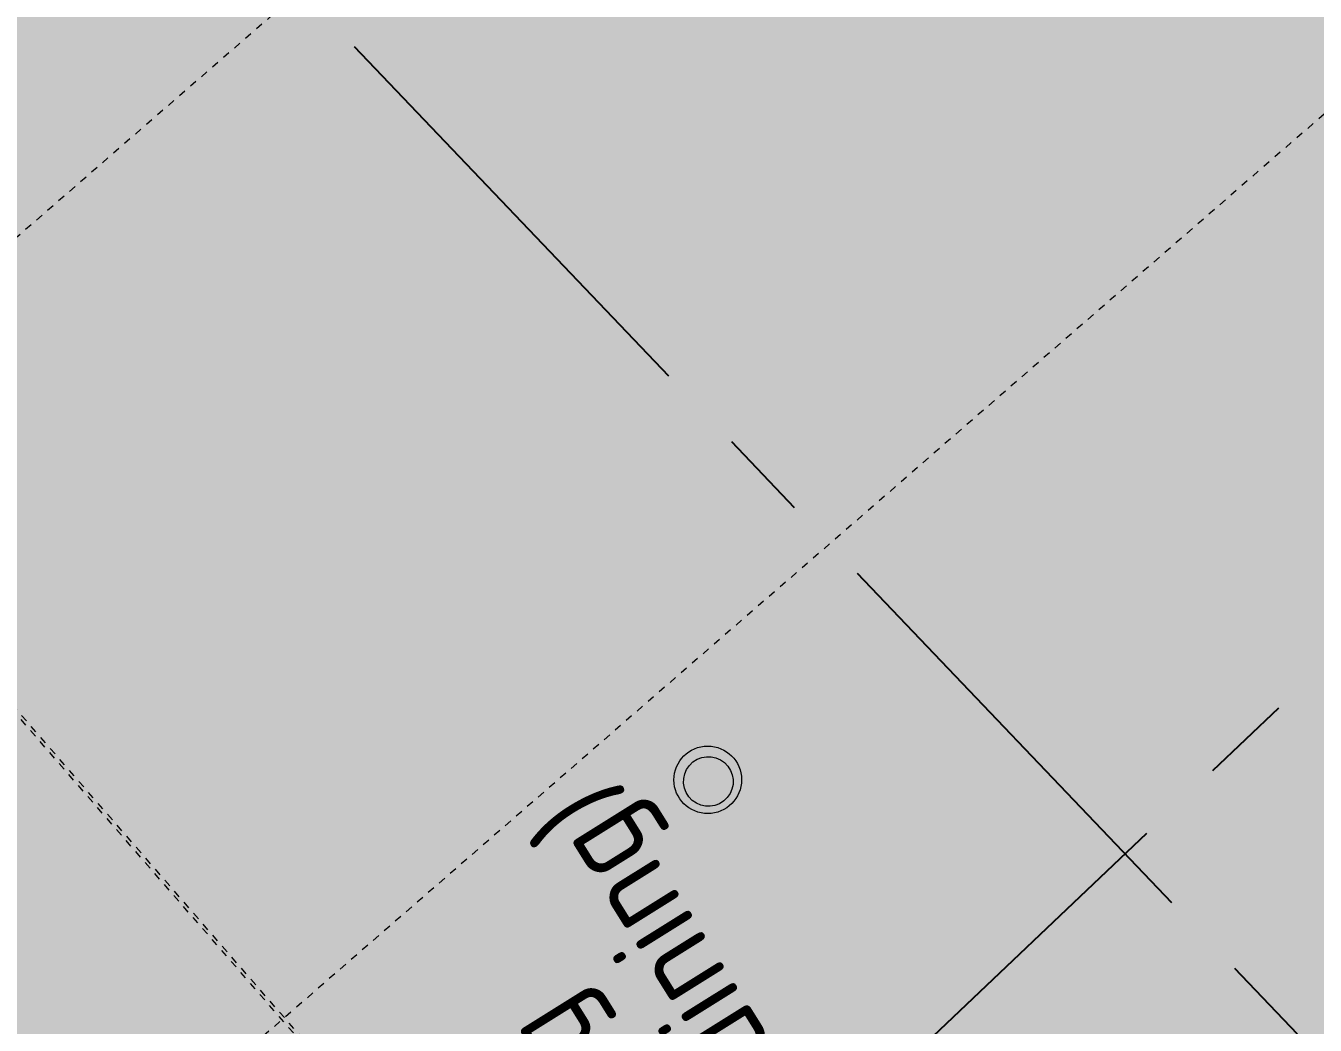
# Model space of a CAD drawing. Header units: metres. Extents: x 507649 to 508899, y 6966965 to 6967377.
# Drawn here: x 507765.81 to 507783.52, y 6967221.87 to 6967235.59 of the extents above; entities that cross this region are included whole.
import ezdxf

# ---------------------------------------------------------------- set-up
doc = ezdxf.new("R2010")
doc.units = ezdxf.units.M
for name, pattern in [('CENTER2', [10, 6.25, -1.25, 1.25, -1.25]), ('Grid Line', [2.1, 1.2, -0.3, 0.3, -0.3]), ('Overhead', [0.004, 0.0025, -0.0015])]:
    doc.linetypes.add(name, pattern=pattern)
doc.layers.add('A-FLOR-OVHD', color=252, linetype='Overhead', lineweight=5)
doc.layers.add('S_FEAT', color=252, linetype='Continuous', lineweight=0)
doc.layers.add('C_HATCH_PR_BUILDING', color=7, linetype='Continuous', true_color=0xffffff)
doc.layers.add('C_TEXT_2.5', color=7, linetype='Continuous')
doc.layers.add('G-ANNO-TEXT', color=47, linetype='Continuous', lineweight=5, plot=False)
doc.layers.add('S-GRID', color=47, linetype='Continuous', lineweight=5, plot=False)
doc.styles.add('Arial_1', font='ISOCP.shx', dxfattribs={"height": 360})

# ---------------------------------------------------------------- blocks, each defined once
blk = doc.blocks.new('XD_HATCH')
at = {"layer": 'C_HATCH_PR_BUILDING'}
h = blk.add_hatch(color=256, dxfattribs=at)
h.dxf.hatch_style = 1
h.paths.add_polyline_path([(507766.711, 6967255.442), (507736.522, 6967229.203), (507736.707, 6967228.989), (507736.687, 6967228.971), (507782.566, 6967176.226), (507795.661, 6967161.161), (507797.004, 6967162.328), (507817.315, 6967142.708), (507816.19, 6967141.318), (507902.111, 6967071.732), (507911.801, 6967083.72), (507919.918, 6967093.76), (507927.265, 6967102.833), (507888.211, 6967134.462), (507891.102, 6967138.268), (507841.624, 6967217.742), (507824.766, 6967203.095), (507829.311, 6967190.607), (507825.752, 6967187.514), (507795.494, 6967222.404)])
blk = doc.blocks.new('XE_SURVEY')
at = {"layer": 'S_FEAT'}
for centre, major_axis, ratio in [((507775.175, 6967225.238), (0.464, 0.001), 0.999714), ((507775.183, 6967225.215), (0.268, 0.211), 0.999561)]:
    blk.add_ellipse(centre, major_axis=major_axis, ratio=ratio, dxfattribs=at)
blk = doc.blocks.new('25027_BNP_Skygate Play-Sheet - 000101 - SITE PLAN')
at = {"layer": 'A-FLOR-OVHD'}
blk.add_line((-2323057.01, 4018700.44), (-2232181.65, 4033094.21), dxfattribs=at)
at = {"layer": 'S-GRID', "linetype": 'Grid Line'}
for p, q in [((-2245896.89, 4002655.43), (-2259808.6, 4090487.22)), ((-2256267.61, 4001012.81), (-2270179.32, 4088844.6)), ((-2322905.71, 4018767.94), (-2223511.39, 4034511.04))]:
    blk.add_line(p, q, dxfattribs=at)
at = {"layer": 'G-ANNO-TEXT', "char_height": 1250, "attachment_point": 1, "style": 'Arial_1'}
for s, insert, width in [('(including Amenities, FOH, BOH. Excluding ', (-2291171.02, 4026317.73), 40926.1469), ('outdoor screened services & outdoor dining)', (-2291567.9, 4024333.35), 41286.9062)]:
    blk.add_mtext(s, dxfattribs=dict(at, insert=insert, width=width))
blk = doc.blocks.new('XE_ARCH')
at = {"xscale": 0.001, "yscale": 0.001, "zscale": 0.001, "rotation": 121.996}
blk.add_blockref('25027_BNP_Skygate Play-Sheet - 000101 - SITE PLAN', (509988.126, 6971273.77), dxfattribs=at)

msp = doc.modelspace()

# ---------------------------------------------------------------- linework, layer by layer
at = {"layer": 'C_TEXT_2.5', "color": 1, "linetype": 'CENTER2', "lineweight": -3, "flags": 128}
for points in [[(507740.421, 6967185.765), (507841.537, 6967281.816)], [(507749.603, 6967257.006), (507926.065, 6967072.193)]]:
    msp.add_lwpolyline(points, dxfattribs=at)

# ---------------------------------------------------------------- block references
at = {"layer": 'C_TEXT_2.5'}
for name in ['XD_HATCH', 'XE_SURVEY']:
    msp.add_blockref(name, (0, 0), dxfattribs=at)

# ---------------------------------------------------------------- next in the draw order: block references
msp.add_blockref('XE_ARCH', (0, 0), dxfattribs=at)

doc.saveas('drawing.dxf')
